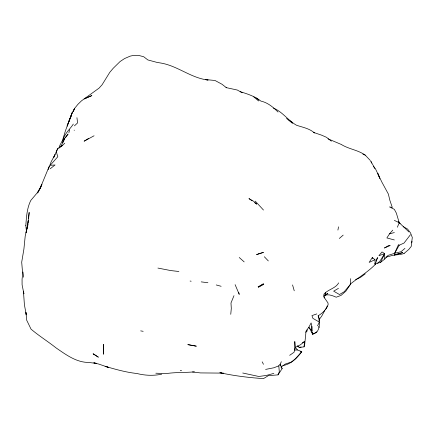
<?xml version="1.0" encoding="UTF-8"?>
<svg xmlns="http://www.w3.org/2000/svg" width="434" height="434" viewBox="0 0 434 434"><rect width="100%" height="100%" fill="white"/><g stroke="black" fill="none" stroke-linecap="round" stroke-linejoin="round"><path stroke-width="0.65" d="M307.098 329.802L307.098 331.088L305.677 332.222M324.675 295.451C328.457 293.769 332.677 295.7 336.187 297.209L341.032 295.413L345.876 291.16L350.357 284.449L350.721 278.639M25.823 225.555C26.441 217.027 26.919 208.201 30.814 200.416L37.243 192.799L41.035 186.777M309.03 327.339L312.643 334.207C320.856 332.346 319.945 321.985 318.138 315.795C322.533 313.223 326.254 309.578 328.115 304.76L327.995 302.954L323.558 296.536L324.035 294.046C328.131 289.342 335.422 288.577 338.694 282.887M28.633 218.329L29.165 212.427L27.597 225.723M297.409 345.789L299.384 347.46L304.06 346.847L304.543 341.525L302.346 342.838M230.752 314.325L231.3 308.406L230.98 302.997L233.991 295.662M27.798 225.653L27.917 224.34M27.602 225.713L28.129 221.118M304.06 346.847L304.701 344.39L306.046 331.202L308.84 327.22L311.113 322.929C312.453 326.634 311.151 330.475 312.643 334.207L316.95 331.901M28.156 222.338L28.394 220.336M411.622 242.861L412.3 237.496L410.542 232.912L407.548 229.043L403.191 226.581M412.007 241.261L411.237 246.414L408.893 249.349L404.043 253.505M308.715 327.599L311.948 330.524L311.948 326.363M319.202 320.905L319.532 319.039L321.643 316.25L324.822 310.386M96.462 363.404L88.764 362.466C76.265 362.439 66.006 354.686 56.154 347.965C47.957 341.455 39.011 335.927 31.036 329.14L26.696 320.194L25.969 312.464L26.252 314.856L24.407 304.728L23.441 291.176L23.908 293.823L22.091 284.796L22.069 279.187L22.676 273.941L21.7 262.185L23.908 249.045L25.194 236.215L27.743 224.443M337.902 230.074L338.558 226.841M68.887 132.712L69.592 129.761M26.458 230.779L27.526 226.369L25.969 232.798M324.22 297.925L325.75 292.207L325.158 293.265M327.16 306.013L326.487 308.455L325.413 309.279M374.71 263.346L375.188 264.512L377.531 257.563L375.99 260.91M58.932 148.368L59.897 145.265L62.556 140.253L65.453 130.732L72.353 112.325L74.811 108.147L77.908 104.339L81.511 100.818L99.088 88.107L102.115 84.733L109.764 72.359L113.214 68.274L120.093 61.53L124.607 58.541L130.157 56.149L132.603 55.59L138.517 55.378L143.708 56.745L147.864 59.941L156.842 62.36L161.768 63.201C178.146 66.299 191.275 78.131 208.141 80.046M48.147 169.71L51.207 161.681L55.047 154.645L53.686 157.515L57.673 148.623L62.236 145.661L64.747 143.215M49.27 166.162L40.508 187.445L41.897 184.293L37.584 192.994L39.196 190.217M57.673 148.623L56.328 151.965L57.82 156.707L50.203 165.321L55.053 164.969L50.203 168.772M221.693 372.904L219.854 372.692C234.214 375.871 248.845 377.623 263.476 378.622L268.326 375.665L278.015 374.873L279.301 371.726L278.796 365.84L280.196 364.137L281.346 361.717M397.37 227.215L399.237 222.691L408.893 231.919M68.35 122.643L71.474 115.531M73.379 111.212L74.436 108.809L73.254 111.495M380.629 262.326L384.654 253.651L382.018 251.932L378.904 255.729L384.654 253.651L384.714 259.087L380.629 262.326L375.383 263.888M39.516 189.663L40.563 187.721M73.319 124.075C69.462 130.081 62.946 134.735 62.767 142.656L64.747 138.321L68.073 133.998L65.501 137.594M317.531 325.788L319.386 322.115L312.936 318.388L311.948 315.605L316.798 313.918M410.418 234.745L404.043 243.029L399.193 245.243L394.631 253.288L388.045 255.409L384.774 258.979M384.654 253.651L379.804 261.349L377.558 263.145M392.775 230.156L389.504 233.861L386.873 237.941L394.349 239.959M374.96 259.749L372.307 257.519L369.16 262.396L374.96 259.749L375.188 264.512M278.015 374.873L282.165 368.591L280.196 364.137L280.679 365.922M64.769 138.62L63.299 140.676L64.747 138.321L61.498 145.233L59.897 147.3L62.236 145.661M350.357 284.449L344.26 291.697L339.469 294.529L333.648 291.165L338.466 288.35M74.436 125.865L77.594 122.898L76.937 117.685M339.317 238.472L343.191 235.109M404.944 248.373L401.021 251.709L394.631 253.288L398.472 244.64L399.193 245.243M384.345 248.036L389.043 245.324L390.258 245.492L384.654 247.895M375.036 264.691C367.603 272.178 358.56 277.5 350.374 284.031M304.543 341.525L300.458 344.764L295.332 347.401L294.04 352.256L289.673 355.332M365.265 273.827L360.421 277.429L355.571 279.583M324.513 295.69L327.898 293.444L325.055 294.86M88.514 138.446L84.131 141.196L94.07 135.777M258.181 286.776L263.476 283.798L258.957 286.841L258.631 287.492L258.181 286.776L258.957 286.841L263.78 284.411M404.092 253.483C399.426 255.257 394.175 254.351 389.504 256.266L385.859 257.188M278.796 365.84L273.903 367.766L265.597 369.415M389.504 233.866L394.349 232.548M301.104 346.999L299.384 347.46L297.919 346.213M282.865 365.569C290.894 364.3 297.203 358.045 301.766 351.681L297.409 349.934L294.751 350.135L294.789 341.493L295.332 347.401L297.409 349.934M194.405 371.84C185.063 372.784 175.558 372.117 166.222 373.603L155.833 373.207M161.687 374.189C153.457 375.92 145.102 375.567 136.987 373.517C126.164 372.356 115.52 369.372 105.109 366.307L108.37 367.365L98.675 364.05L93.831 362.829L96.467 363.356M273.832 373.403L266.34 375.443L258.821 376.479L242.742 373.007M300.507 351.73L301.766 351.681L295.462 358.674L291.512 361.989L285.355 364.028L280.999 367.11L282.165 368.591M223.532 373.115L200.465 372.92L192.457 371.965M178.895 271.5L170.801 270.577L157.927 268.071M201.23 281.878L207.908 282.735M180.273 370.522L181.569 370.701M190.087 281.042L191.139 281.221M140.692 330.882L143.166 331.31M207.664 80.019L205.309 79.552L215.009 80.485L222.051 84.277L226.548 87.809M226.022 87.581L237.327 90.039L242.194 92.751M216.246 284.954L221.128 286.294M328.131 138.885L340.999 144.332M244.174 261.897L239.242 257.508M240.154 91.666C247.385 93.907 254.845 96.245 260.829 101.068C267.756 102.592 273.116 107.149 278.015 112.021M313.299 132.337L321.643 135.18L326.493 137.307L331.337 141.186M273.425 108.099C282.501 111.75 288.051 120.5 296.503 125.242C302.715 127.368 309.442 128.404 314.552 133.005M362.857 154.097L365.265 155.155L370.115 160.298M74.127 130.14L74.436 130.281M394.349 220.401L399.193 222.642L400.088 223.553M341.325 144.484C348.865 149.193 358.017 149.958 365.265 155.155M289.039 120.223L292.082 122.204M252.067 200.812L248.932 198.582L253.781 201.387L256.765 204.154L254.677 202.667M286.489 118.417L292.559 123.381M253.781 96.88L258.626 100.981M256.467 97.992L258.968 100.14M263.476 210.045L255.273 201.143M264.328 256.744L268.326 260.937M373.283 166.271L375.605 169.13L381.947 182.253L388.354 194.025L389.922 200.524L392.309 207.501L389.504 206.915L394.349 209.351L396.356 213.116L399.193 222.642L398.515 221.638M311.183 329.547L311.948 330.524M398.542 221.644L399.231 222.647M371.01 161.622L374.96 168.506M262.19 361.847L263.476 364.305M318.138 315.795L319.532 319.039M372.307 257.519L372.784 258.686M370.663 160.786L371.591 163.048M235.114 284.65L239.242 294.393L238.705 292.321M312.117 332.411L312.643 334.207M292.559 284.937L294.247 290.807M318.746 326.395L319.061 327.518M26.539 232.228L25.812 225.376M22.942 271.988L23.604 277.207M103.493 348.583L103.487 354.22L103.525 344.384L103.493 348.583M71.127 115.444L67.113 126.093L72.353 112.325L71.127 115.444M86.241 97.954L84.131 98.909L91.862 95.599L86.241 97.954M259.022 253.678L256.543 254.655L263.476 252.382L259.022 253.678M402.589 252.615L394.349 254.991L402.589 252.615M196.222 346.153L187.933 344.639L196.222 346.153M93.831 354.182L93.093 353.775L98.355 357.182L93.831 354.182M379.604 177.777L377.813 173.454L379.804 178.358L379.604 177.777"/></g></svg>
